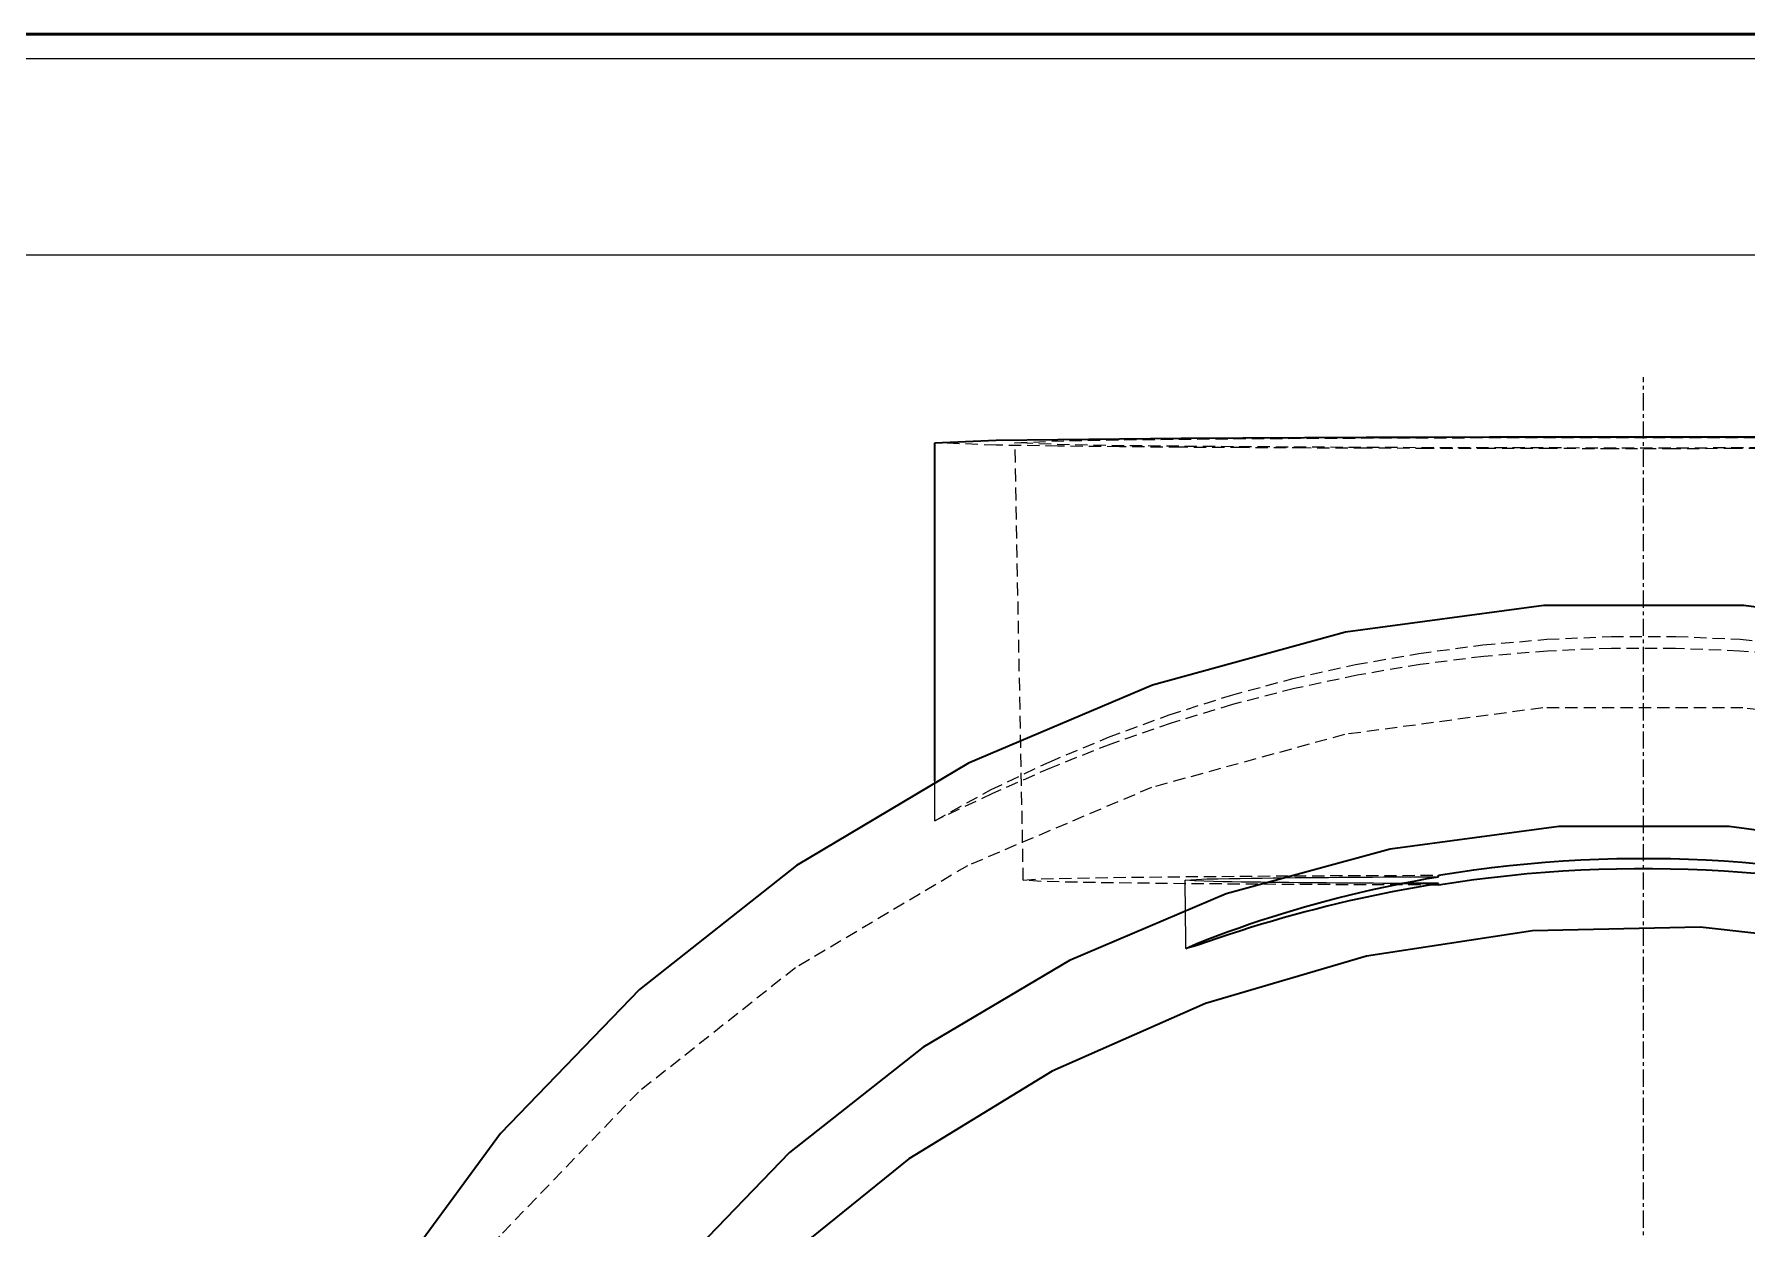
# Model space of a CAD drawing. Header units: millimetres. Extents: x 10 to 410, y 10 to 287.
# Drawn here: x 275.3 to 345.2, y 238.3 to 287 of the extents above; entities that cross this region are included whole.
import ezdxf

# ---------------------------------------------------------------- set-up
doc = ezdxf.new("R2010")
doc.units = ezdxf.units.MM
doc.linetypes.add('CENTER', pattern=[1.15, 0.7, -0.15, 0.15, -0.15])
doc.linetypes.add('DASHED', pattern=[0.75, 0.5, -0.25])
for name, color, linetype, lineweight in [('BORDER', 7, 'CONTINUOUS', 50), ('CENTER', 4, 'CENTER', 13), ('HIDDEN', 8, 'DASHED', 18), ('TITLE_BLOCK', 7, 'CONTINUOUS', 25), ('VISIBLE', 7, 'CONTINUOUS', 35)]:
    doc.layers.add(name, color=color, linetype=linetype, lineweight=lineweight)

msp = doc.modelspace()

# ---------------------------------------------------------------- linework, layer by layer
at = {"layer": 'BORDER'}
msp.add_lwpolyline([(10, 10), (410, 10), (410, 287), (10, 287)], close=True, dxfattribs=at)
at = {"layer": 'CENTER'}
msp.add_line((341, 190), (341, 273), dxfattribs=at)
at = {"layer": 'HIDDEN'}
for points in [[(315.358, 270.331), (317.584, 270.419), (319.814, 270.452), (322.044, 270.476), (324.275, 270.494), (326.505, 270.509), (328.736, 270.52), (330.966, 270.529), (333.197, 270.536), (335.427, 270.541), (337.658, 270.545), (339.889, 270.546), (342.119, 270.546), (344.35, 270.545), (346.58, 270.541), (348.811, 270.536), (351.041, 270.529), (353.272, 270.52), (355.502, 270.509), (357.733, 270.494), (359.963, 270.476), (362.194, 270.452), (364.424, 270.419), (366.651, 270.331)], [(369.926, 270.331), (367.416, 270.232), (364.901, 270.194), (362.386, 270.167), (359.87, 270.147), (357.355, 270.13), (354.84, 270.117), (352.324, 270.107), (349.809, 270.099), (347.294, 270.094), (344.778, 270.09), (342.263, 270.088), (339.747, 270.088), (337.232, 270.09), (334.717, 270.094), (332.201, 270.099), (329.686, 270.107), (327.17, 270.117), (324.655, 270.13), (322.14, 270.147), (319.624, 270.167), (317.109, 270.194), (314.594, 270.232), (312.082, 270.331)], [(366.651, 270.331), (364.425, 270.243), (362.195, 270.209), (359.964, 270.186), (357.734, 270.167), (355.503, 270.153), (353.273, 270.142), (351.042, 270.132), (348.812, 270.125), (346.581, 270.12), (344.351, 270.117), (342.12, 270.115), (339.89, 270.115), (337.659, 270.117), (335.429, 270.12), (333.198, 270.125), (330.968, 270.132), (328.737, 270.142), (326.507, 270.153), (324.276, 270.167), (322.046, 270.186), (319.815, 270.209), (317.585, 270.243), (315.358, 270.331)], [(315.698, 252.481), (315.683, 253.257), (315.668, 254.033), (315.653, 254.809), (315.639, 255.586), (315.624, 256.362), (315.609, 257.138), (315.594, 257.914), (315.579, 258.69), (315.565, 259.466), (315.55, 260.242), (315.535, 261.018), (315.52, 261.794), (315.506, 262.57), (315.491, 263.346), (315.476, 264.122), (315.461, 264.898), (315.446, 265.674), (315.432, 266.451), (315.417, 267.227), (315.402, 268.003), (315.387, 268.779), (315.372, 269.555), (315.358, 270.331)], [(312.082, 254.906), (314.381, 256.176), (316.755, 257.303), (319.179, 258.318), (321.646, 259.224), (324.151, 260.02), (326.688, 260.704), (329.254, 261.276), (331.841, 261.735), (334.447, 262.08), (337.065, 262.31), (339.691, 262.426), (342.319, 262.426), (344.944, 262.311), (347.562, 262.081), (350.168, 261.736), (352.756, 261.277), (355.321, 260.705), (357.858, 260.021), (360.363, 259.225), (362.83, 258.319), (365.254, 257.304), (367.628, 256.177), (369.926, 254.906)], [(369.926, 254.906), (367.564, 256.016), (365.174, 257.071), (362.744, 258.031), (360.277, 258.891), (357.777, 259.647), (355.247, 260.299), (352.692, 260.844), (350.116, 261.281), (347.524, 261.61), (344.921, 261.83), (342.311, 261.94), (339.698, 261.94), (337.088, 261.83), (334.484, 261.611), (331.893, 261.282), (329.317, 260.845), (326.762, 260.3), (324.232, 259.648), (321.731, 258.892), (319.264, 258.032), (316.834, 257.072), (314.444, 256.016), (312.082, 254.906)], [(401.958, 200.508), (401.163, 208.634), (399.291, 216.581), (396.373, 224.207), (392.463, 231.375), (387.632, 237.956), (381.964, 243.834), (375.563, 248.902), (368.542, 253.07), (361.027, 256.263), (353.154, 258.424), (345.062, 259.514), (336.897, 259.514), (328.806, 258.424), (320.932, 256.263), (313.417, 253.07), (306.396, 248.902), (299.995, 243.834), (294.327, 237.957), (289.496, 231.375), (285.586, 224.207), (282.669, 216.581), (280.796, 208.634), (280.001, 200.508)], [(312.082, 254.906), (312.082, 254.977), (312.082, 255.047), (312.082, 255.118), (312.082, 255.189), (312.082, 255.259), (312.082, 255.33), (312.082, 255.401), (312.082, 255.471), (312.082, 255.542), (312.082, 255.613), (312.082, 255.683), (312.082, 255.754), (312.082, 255.825), (312.082, 255.895), (312.082, 255.966), (312.082, 256.037), (312.082, 256.107), (312.082, 256.178), (312.082, 256.249), (312.082, 256.319), (312.082, 256.39), (312.082, 256.461), (312.082, 256.532)], [(315.698, 252.481), (316.43, 252.532), (317.167, 252.553), (317.904, 252.568), (318.64, 252.581), (319.377, 252.592), (320.114, 252.601), (320.851, 252.61), (321.588, 252.618), (322.324, 252.625), (323.061, 252.631), (323.798, 252.637), (324.535, 252.643), (325.272, 252.648), (326.008, 252.653), (326.745, 252.657), (327.482, 252.661), (328.219, 252.665), (328.956, 252.668), (329.693, 252.672), (330.429, 252.675), (331.166, 252.677), (331.903, 252.68), (332.64, 252.682)], [(332.636, 252.28), (331.899, 252.283), (331.163, 252.285), (330.426, 252.288), (329.689, 252.291), (328.953, 252.294), (328.216, 252.298), (327.48, 252.301), (326.743, 252.305), (326.006, 252.31), (325.27, 252.315), (324.533, 252.32), (323.796, 252.325), (323.06, 252.331), (322.323, 252.338), (321.587, 252.345), (320.85, 252.353), (320.113, 252.361), (319.377, 252.371), (318.64, 252.382), (317.904, 252.394), (317.167, 252.41), (316.431, 252.43), (315.698, 252.481)], [(322.302, 252.481), (322.749, 252.515), (323.198, 252.529), (323.648, 252.54), (324.097, 252.549), (324.547, 252.556), (324.996, 252.563), (325.446, 252.569), (325.896, 252.574), (326.345, 252.579), (326.795, 252.584), (327.244, 252.588), (327.694, 252.592), (328.143, 252.595), (328.593, 252.599), (329.043, 252.602), (329.492, 252.605), (329.942, 252.608), (330.391, 252.611), (330.841, 252.613), (331.291, 252.616), (331.74, 252.618), (332.19, 252.62), (332.639, 252.622)], [(331.14, 252.348), (330.755, 252.35), (330.371, 252.352), (329.987, 252.354), (329.602, 252.357), (329.218, 252.359), (328.833, 252.362), (328.449, 252.365), (328.065, 252.368), (327.68, 252.371), (327.296, 252.374), (326.912, 252.378), (326.527, 252.382), (326.143, 252.386), (325.758, 252.39), (325.374, 252.395), (324.99, 252.4), (324.605, 252.406), (324.221, 252.412), (323.837, 252.419), (323.452, 252.427), (323.068, 252.437), (322.684, 252.45), (322.302, 252.481)], [(322.33, 249.688), (322.329, 249.81), (322.328, 249.931), (322.327, 250.052), (322.325, 250.174), (322.324, 250.295), (322.323, 250.417), (322.322, 250.538), (322.321, 250.66), (322.319, 250.781), (322.318, 250.903), (322.317, 251.024), (322.316, 251.145), (322.314, 251.267), (322.313, 251.388), (322.312, 251.51), (322.311, 251.631), (322.31, 251.753), (322.308, 251.874), (322.307, 251.996), (322.306, 252.117), (322.305, 252.238), (322.304, 252.36), (322.302, 252.481)]]:
    msp.add_lwpolyline(points, dxfattribs=at)
at = {"layer": 'TITLE_BLOCK'}
msp.add_lwpolyline([(12, 278), (408, 278), (408, 286), (12, 286)], close=True, dxfattribs=at)
at = {"layer": 'VISIBLE'}
for points in [[(312.082, 270.331), (314.593, 270.43), (317.108, 270.468), (319.623, 270.495), (322.138, 270.515), (324.654, 270.532), (327.169, 270.545), (329.685, 270.555), (332.2, 270.563), (334.715, 270.568), (337.231, 270.572), (339.746, 270.574), (342.261, 270.574), (344.777, 270.572), (347.292, 270.568), (349.808, 270.563), (352.323, 270.555), (354.838, 270.545), (357.354, 270.532), (359.869, 270.515), (362.384, 270.495), (364.9, 270.468), (367.415, 270.43), (369.926, 270.331)], [(312.082, 256.532), (312.082, 257.131), (312.082, 257.731), (312.082, 258.331), (312.082, 258.931), (312.082, 259.531), (312.082, 260.131), (312.082, 260.731), (312.082, 261.331), (312.082, 261.931), (312.082, 262.531), (312.082, 263.131), (312.082, 263.731), (312.082, 264.331), (312.082, 264.931), (312.082, 265.531), (312.082, 266.131), (312.082, 266.731), (312.082, 267.331), (312.082, 267.931), (312.082, 268.531), (312.082, 269.131), (312.082, 269.731), (312.082, 270.331)], [(401.999, 204.689), (401.204, 212.815), (399.331, 220.762), (396.414, 228.388), (392.504, 235.555), (387.672, 242.137), (382.005, 248.014), (375.604, 253.082), (368.583, 257.25), (361.068, 260.443), (353.194, 262.604), (345.103, 263.694), (336.938, 263.694), (328.846, 262.604), (320.973, 260.443), (313.458, 257.25), (306.437, 253.082), (300.036, 248.014), (294.368, 242.137), (289.536, 235.555), (285.627, 228.388), (282.709, 220.762), (280.836, 212.815), (280.042, 204.689)], [(392.96, 204.573), (392.264, 211.479), (390.654, 218.231), (388.158, 224.708), (384.821, 230.795), (380.703, 236.382), (375.876, 241.371), (370.428, 245.672), (364.456, 249.209), (358.065, 251.919), (351.37, 253.752), (344.491, 254.677), (337.55, 254.677), (330.67, 253.752), (323.976, 251.919), (317.585, 249.209), (311.612, 245.673), (306.164, 241.371), (301.338, 236.382), (297.22, 230.795), (293.883, 224.708), (291.387, 218.231), (289.777, 211.479), (289.081, 204.573)], [(349.369, 252.28), (348.647, 252.391), (347.923, 252.492), (347.198, 252.582), (346.472, 252.663), (345.745, 252.733), (345.017, 252.794), (344.288, 252.844), (343.558, 252.884), (342.829, 252.915), (342.098, 252.935), (341.368, 252.945), (340.637, 252.945), (339.907, 252.935), (339.176, 252.915), (338.446, 252.884), (337.717, 252.844), (336.988, 252.794), (336.26, 252.733), (335.533, 252.663), (334.807, 252.582), (334.082, 252.492), (333.358, 252.391), (332.636, 252.28)], [(332.64, 252.682), (333.362, 252.797), (334.085, 252.901), (334.81, 252.995), (335.536, 253.078), (336.263, 253.151), (336.991, 253.214), (337.72, 253.266), (338.45, 253.308), (339.18, 253.339), (339.91, 253.36), (340.641, 253.371), (341.372, 253.371), (342.102, 253.36), (342.833, 253.339), (343.563, 253.308), (344.293, 253.266), (345.022, 253.214), (345.75, 253.151), (346.477, 253.078), (347.203, 252.995), (347.928, 252.901), (348.651, 252.797), (349.373, 252.682)], [(322.33, 249.688), (322.754, 249.882), (323.187, 250.057), (323.624, 250.224), (324.062, 250.386), (324.502, 250.543), (324.943, 250.695), (325.387, 250.843), (325.831, 250.986), (326.277, 251.125), (326.725, 251.26), (327.173, 251.39), (327.623, 251.516), (328.074, 251.638), (328.526, 251.756), (328.98, 251.869), (329.434, 251.978), (329.889, 252.083), (330.345, 252.183), (330.802, 252.279), (331.26, 252.371), (331.719, 252.459), (332.179, 252.543), (332.639, 252.622)], [(332.637, 252.341), (332.179, 252.266), (331.723, 252.187), (331.267, 252.105), (330.811, 252.018), (330.357, 251.928), (329.903, 251.833), (329.45, 251.735), (328.998, 251.633), (328.547, 251.527), (328.097, 251.417), (327.648, 251.304), (327.2, 251.186), (326.752, 251.065), (326.306, 250.941), (325.861, 250.812), (325.417, 250.68), (324.973, 250.544), (324.531, 250.405), (324.09, 250.263), (323.65, 250.118), (323.211, 249.971), (322.772, 249.822), (322.33, 249.688)], [(332.637, 252.341), (332.572, 252.341), (332.507, 252.341), (332.441, 252.341), (332.376, 252.342), (332.311, 252.342), (332.246, 252.342), (332.181, 252.343), (332.116, 252.343), (332.051, 252.343), (331.986, 252.343), (331.921, 252.344), (331.856, 252.344), (331.791, 252.344), (331.725, 252.345), (331.66, 252.345), (331.595, 252.345), (331.53, 252.346), (331.465, 252.346), (331.4, 252.346), (331.335, 252.347), (331.27, 252.347), (331.205, 252.347), (331.14, 252.348)], [(332.636, 252.28), (332.636, 252.283), (332.636, 252.286), (332.636, 252.288), (332.636, 252.291), (332.636, 252.294), (332.636, 252.296), (332.636, 252.299), (332.636, 252.301), (332.636, 252.304), (332.636, 252.307), (332.636, 252.309), (332.636, 252.312), (332.636, 252.314), (332.636, 252.317), (332.636, 252.32), (332.636, 252.322), (332.637, 252.325), (332.637, 252.328), (332.637, 252.33), (332.637, 252.333), (332.637, 252.335), (332.637, 252.338), (332.637, 252.341)], [(332.639, 252.622), (332.639, 252.625), (332.639, 252.627), (332.639, 252.63), (332.64, 252.632), (332.64, 252.635), (332.64, 252.638), (332.64, 252.64), (332.64, 252.643), (332.64, 252.645), (332.64, 252.648), (332.64, 252.651), (332.64, 252.653), (332.64, 252.656), (332.64, 252.659), (332.64, 252.661), (332.64, 252.664), (332.64, 252.666), (332.64, 252.669), (332.64, 252.672), (332.64, 252.674), (332.64, 252.677), (332.64, 252.68), (332.64, 252.682)], [(392.801, 202.56), (391.837, 209.339), (389.989, 215.932), (387.291, 222.225), (383.789, 228.109), (379.544, 233.481), (374.629, 238.248), (369.13, 242.328), (363.143, 245.65), (356.771, 248.156), (350.124, 249.802), (343.319, 250.56), (336.474, 250.417), (329.706, 249.375), (323.135, 247.453), (316.873, 244.683), (311.029, 241.115), (305.705, 236.809), (300.994, 231.84), (296.977, 226.295), (293.724, 220.27), (291.291, 213.87), (289.72, 207.206), (289.04, 200.392)]]:
    msp.add_lwpolyline(points, dxfattribs=at)

doc.saveas('drawing.dxf')
